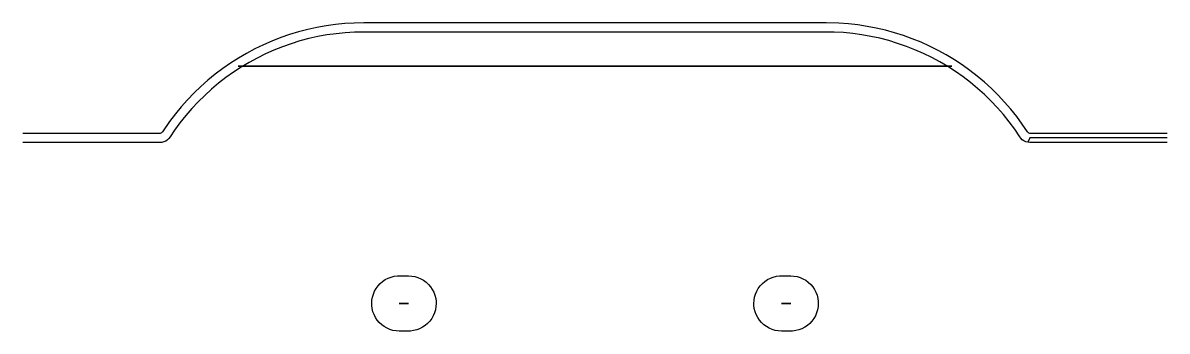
# Model space of a CAD drawing. Header units: metres. Extents: x -12.4 to 12.4, y -5.8 to 0.9.
import ezdxf

# ---------------------------------------------------------------- set-up
doc = ezdxf.new("R2010")
doc.units = ezdxf.units.M

msp = doc.modelspace()

# ---------------------------------------------------------------- linework, layer by layer
for points in [[(12.425, -1.457), (9.443, -1.457), (9.423, -1.453), (9.407, -1.441), (9.4, -1.432), (9.394, -1.423), (9.279, -1.254), (9.158, -1.09), (9.03, -0.931), (8.896, -0.777), (8.756, -0.628), (8.61, -0.485), (8.459, -0.347), (8.302, -0.216), (8.141, -0.09), (7.975, 0.028), (7.804, 0.141), (7.629, 0.246), (7.45, 0.344), (7.267, 0.436), (7.081, 0.52), (6.891, 0.597), (6.699, 0.666), (6.504, 0.728), (6.307, 0.782), (6.108, 0.828), (5.908, 0.867), (5.706, 0.898), (5.503, 0.92), (5.299, 0.935), (5.024, 0.942), (-5.024, 0.942), (-5.228, 0.938), (-5.432, 0.926), (-5.636, 0.906), (-5.838, 0.878), (-6.039, 0.843), (-6.239, 0.799), (-6.437, 0.748), (-6.632, 0.688), (-6.825, 0.622), (-7.016, 0.547), (-7.203, 0.466), (-7.387, 0.377), (-7.567, 0.281), (-7.744, 0.178), (-7.916, 0.068), (-8.084, -0.049), (-8.247, -0.172), (-8.405, -0.301), (-8.558, -0.436), (-8.706, -0.578), (-8.848, -0.725), (-8.984, -0.877), (-9.114, -1.035), (-9.238, -1.197), (-9.394, -1.423), (-9.4, -1.432), (-9.413, -1.447), (-9.431, -1.455), (-9.443, -1.457), (-12.425, -1.457)], [(12.425, -1.555), (9.443, -1.555), (9.398, -1.651), (9.355, -1.64), (9.315, -1.62), (9.279, -1.594), (9.248, -1.562), (9.228, -1.532), (9.115, -1.366), (8.996, -1.206), (8.87, -1.049), (8.738, -0.899), (8.6, -0.753), (8.457, -0.613), (8.308, -0.479), (8.153, -0.351), (7.994, -0.229), (7.83, -0.114), (7.662, -0.005), (7.489, 0.097), (7.313, 0.191), (7.133, 0.279), (6.949, 0.36), (6.763, 0.433), (6.573, 0.498), (6.381, 0.557), (6.187, 0.607), (5.992, 0.649), (5.794, 0.684), (5.596, 0.711), (5.396, 0.73), (5.196, 0.741), (5.024, 0.743), (-5.024, 0.743), (-5.224, 0.739), (-5.424, 0.727), (-5.624, 0.708), (-5.822, 0.68), (-6.02, 0.644), (-6.215, 0.6), (-6.409, 0.549), (-6.6, 0.49), (-6.789, 0.423), (-6.975, 0.349), (-7.159, 0.267), (-7.338, 0.178), (-7.514, 0.082), (-7.686, -0.02), (-7.854, -0.13), (-8.017, -0.246), (-8.176, -0.369), (-8.329, -0.498), (-8.477, -0.633), (-8.62, -0.773), (-8.757, -0.92), (-8.888, -1.071), (-9.013, -1.228), (-9.131, -1.39), (-9.228, -1.532), (-9.254, -1.568), (-9.286, -1.599), (-9.322, -1.624), (-9.363, -1.642), (-9.407, -1.653), (-9.443, -1.655), (-12.425, -1.655)], [(12.425, -1.655), (9.443, -1.655), (9.398, -1.651), (9.355, -1.64), (9.315, -1.62), (9.279, -1.594), (9.248, -1.562), (9.228, -1.532), (9.115, -1.366), (8.996, -1.206), (8.87, -1.049), (8.738, -0.899), (8.6, -0.753), (8.457, -0.613), (8.308, -0.479), (8.153, -0.351), (7.994, -0.229), (7.83, -0.114), (7.662, -0.005), (7.489, 0.097), (7.313, 0.191), (7.133, 0.279), (6.949, 0.36), (6.763, 0.433), (6.573, 0.498), (6.381, 0.557), (6.187, 0.607), (5.992, 0.649), (5.794, 0.684), (5.596, 0.711), (5.396, 0.73), (5.196, 0.741), (5.024, 0.743), (-5.024, 0.743), (-5.224, 0.739), (-5.424, 0.727), (-5.624, 0.708), (-5.822, 0.68), (-6.02, 0.644), (-6.215, 0.6), (-6.409, 0.549), (-6.6, 0.49), (-6.789, 0.423), (-6.975, 0.349), (-7.159, 0.267), (-7.338, 0.178), (-7.514, 0.082), (-7.686, -0.02), (-7.854, -0.13), (-8.017, -0.246), (-8.176, -0.369), (-8.329, -0.498), (-8.477, -0.633), (-8.62, -0.773), (-8.757, -0.92), (-8.888, -1.071), (-9.013, -1.228), (-9.131, -1.39), (-9.228, -1.532), (-9.254, -1.568), (-9.286, -1.599), (-9.322, -1.624), (-9.363, -1.642), (-9.407, -1.653), (-9.443, -1.655), (-12.425, -1.655)], [(7.75, 0), (-7.75, 0)], [(-7.75, 0), (7.75, 0)], [(-4.25, -5.75), (-4.319, -5.746), (-4.387, -5.734), (-4.454, -5.714), (-4.517, -5.687), (-4.578, -5.653), (-4.633, -5.612), (-4.684, -5.564), (-4.729, -5.512), (-4.767, -5.454), (-4.799, -5.392), (-4.823, -5.328), (-4.84, -5.26), (-4.849, -5.192), (-4.85, -5.15), (-4.846, -5.081), (-4.834, -5.013), (-4.814, -4.946), (-4.787, -4.883), (-4.753, -4.822), (-4.712, -4.767), (-4.664, -4.716), (-4.612, -4.671), (-4.554, -4.633), (-4.492, -4.601), (-4.428, -4.577), (-4.36, -4.56), (-4.292, -4.551), (-4.25, -4.55), (-4.05, -4.55), (-3.981, -4.554), (-3.913, -4.566), (-3.846, -4.586), (-3.783, -4.613), (-3.722, -4.647), (-3.667, -4.688), (-3.616, -4.736), (-3.571, -4.788), (-3.533, -4.846), (-3.501, -4.908), (-3.477, -4.972), (-3.46, -5.04), (-3.451, -5.108), (-3.45, -5.15), (-3.454, -5.219), (-3.466, -5.287), (-3.486, -5.354), (-3.513, -5.417), (-3.547, -5.478), (-3.588, -5.533), (-3.636, -5.584), (-3.688, -5.629), (-3.746, -5.667), (-3.808, -5.699), (-3.872, -5.723), (-3.94, -5.74), (-4.008, -5.749), (-4.05, -5.75), (-4.25, -5.75)], [(4.05, -5.75), (3.981, -5.746), (3.913, -5.734), (3.846, -5.714), (3.783, -5.687), (3.722, -5.653), (3.667, -5.612), (3.616, -5.564), (3.571, -5.512), (3.533, -5.454), (3.501, -5.392), (3.477, -5.328), (3.46, -5.26), (3.451, -5.192), (3.45, -5.15), (3.454, -5.081), (3.466, -5.013), (3.486, -4.946), (3.513, -4.883), (3.547, -4.822), (3.588, -4.767), (3.636, -4.716), (3.688, -4.671), (3.746, -4.633), (3.808, -4.601), (3.872, -4.577), (3.94, -4.56), (4.008, -4.551), (4.05, -4.55), (4.25, -4.55), (4.319, -4.554), (4.387, -4.566), (4.454, -4.586), (4.517, -4.613), (4.578, -4.647), (4.633, -4.688), (4.684, -4.736), (4.729, -4.788), (4.767, -4.846), (4.799, -4.908), (4.823, -4.972), (4.84, -5.04), (4.849, -5.108), (4.85, -5.15), (4.846, -5.219), (4.834, -5.287), (4.814, -5.354), (4.787, -5.417), (4.753, -5.478), (4.712, -5.533), (4.664, -5.584), (4.612, -5.629), (4.554, -5.667), (4.492, -5.699), (4.428, -5.723), (4.36, -5.74), (4.292, -5.749), (4.25, -5.75), (4.05, -5.75)], [(-4.05, -5.15), (-4.25, -5.15), (-4.05, -5.15)], [(4.25, -5.15), (4.05, -5.15), (4.25, -5.15)]]:
    msp.add_lwpolyline(points)

doc.saveas('drawing.dxf')
